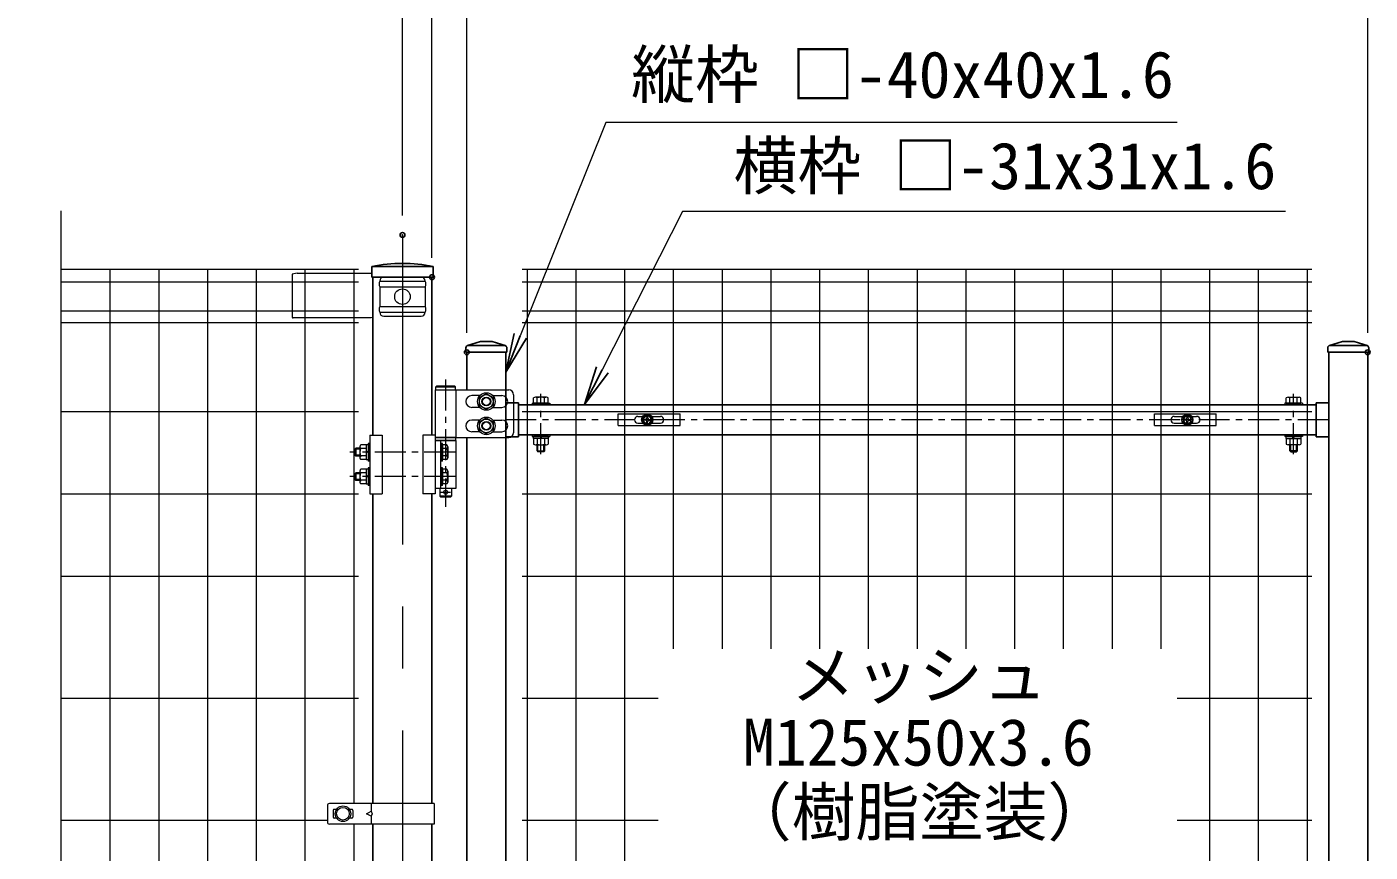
# Model space of a CAD drawing. Units: millimetres, scale not verified. Extents: x -4200 to 4200, y -2970 to 2970.
# Drawn here: x -143 to 1234, y 795 to 1642 of the extents above; entities that cross this region are included whole.
import ezdxf
from ezdxf.enums import TextEntityAlignment as Align

# ---------------------------------------------------------------- set-up
doc = ezdxf.new("R2010")
doc.units = ezdxf.units.MM
doc.header["$LTSCALE"] = 10
doc.header["$PDMODE"] = 32
doc.header["$PDSIZE"] = 5
doc.linetypes.add('USER1', pattern=[50.8, 31.75, -6.35, 6.35, -6.35])
for name, color, linetype, lineweight in [('0-1_D-STR1', 1, 'Continuous', 25), ('0-2_D-BMK', 2, 'USER1', 13), ('0-3_D-STR3', 3, 'Continuous', 13), ('0-6_D-STR-DIM', 7, 'Continuous', 13), ('0-8_Defpoints', 6, 'Continuous', 25), ('0-9_D-STR-TXT', 7, 'Continuous', 13), ('0-D_D-STR2', 7, 'Continuous', 13)]:
    doc.layers.add(name, color=color, linetype=linetype, lineweight=lineweight)
doc.layers.add('0-7_0', color=7, linetype='Continuous')
doc.styles.add('ＭＳ ゴシック', font='')
doc.styles.get('ＭＳ ゴシック').set_extended_font_data('MS Gothic')

# ---------------------------------------------------------------- blocks, each defined once
blk = doc.blocks.new('U37')
at = {"layer": '0-1_D-STR1'}
for p, q in [((90, 19196), (90, 19150)), ((106.9, 19219), (240, 19260)), ((489.6, 19220), (114, 19220)), ((360, 19260), (240, 19260)), ((493.1, 19219), (360, 19260)), ((510, 19196), (510, 19150)), ((8930, 19196), (8930, 19150)), ((8946.9, 19219), (9080, 19260)), ((9329.6, 19220), (8954, 19220)), ((9200, 19260), (9080, 19260)), ((9333.1, 19219), (9200, 19260)), ((9350, 19196), (9350, 19150)), ((510, 19150), (90, 19150)), ((100, 19150), (100, 18765)), ((500, 19150), (500, 300)), ((9350, 19150), (8930, 19150)), ((8940, 19150), (8940, 10890.2)), ((9340, 19150), (9340, 11050.2)), ((500, 18632.5), (630, 18632.5)), ((630, 18632.5), (630, 18282.5)), ((8810, 18612.5), (630, 18612.5)), ((8940, 18632.5), (8810, 18632.5)), ((8810, 18632.5), (8810, 18282.5)), ((100, 18275), (100, 2650)), ((500, 18282.5), (630, 18282.5)), ((8810, 18302.5), (630, 18302.5)), ((8940, 18282.5), (8810, 18282.5))]:
    blk.add_line(p, q, dxfattribs=at)
for centre, start, end in [((114, 19196), 90, 180), ((486, 19196), 0, 72.84994), ((8954, 19196), 90, 180), ((9326, 19196), 0, 72.84994)]:
    blk.add_arc(centre, 24, start, end, dxfattribs=at)
at = {"layer": '0-2_D-BMK'}
for p, q in [((-117, 18870.4), (-117, 17565.6)), ((860, 18104), (860, 18724.9)), ((8580, 18104), (8580, 18724.9)), ((8940, 18457.5), (500, 18457.5)), ((-19, 18125), (-1101, 18125)), ((-19, 17875), (-1101, 17875)), ((-167, 17715), (-67, 17715))]:
    blk.add_line(p, q, dxfattribs=at)
at = {"layer": '0-3_D-STR3'}
for p, q in [((-225.5, 18765), (-225.5, 17700)), ((-225.5, 18765), (-8.5, 18765)), ((-225.5, 18765), (-8.5, 18765)), ((-207, 18805), (-217, 18795)), ((-217, 18795), (-17, 18795)), ((-217, 18765), (-217, 18795)), ((-217, 18765), (-17, 18765)), ((-207, 18805), (-27, 18805)), ((-27, 18805), (-17, 18795)), ((-17, 18765), (-17, 18795)), ((-8.5, 18275), (-8.5, 18765)), ((-8.5, 18765), (530.1, 18765)), ((232.9, 18705), (150.1, 18705)), ((367.1, 18705), (460.1, 18705)), ((580.1, 18715), (580.1, 18325)), ((770, 18628.5), (770, 18612.5)), ((770, 18628.5), (950, 18628.5)), ((770, 18612.5), (950, 18612.5)), ((785, 18628.5), (785, 18683)), ((935, 18628.5), (785, 18628.5)), ((916.3, 18688.5), (803.8, 18688.5)), ((822.5, 18628.5), (822.5, 18683)), ((897.5, 18628.5), (897.5, 18683)), ((935, 18628.5), (935, 18683)), ((950, 18628.5), (950, 18612.5)), ((8490, 18628.5), (8490, 18612.5)), ((8670, 18628.5), (8490, 18628.5)), ((8670, 18612.5), (8490, 18612.5)), ((8505, 18628.5), (8505, 18683)), ((8505, 18628.5), (8655, 18628.5)), ((8523.7, 18688.5), (8636.2, 18688.5)), ((8542.5, 18628.5), (8542.5, 18683)), ((8617.5, 18628.5), (8617.5, 18683)), ((8655, 18628.5), (8655, 18683)), ((8670, 18628.5), (8670, 18612.5)), ((232.9, 18585), (150.1, 18585)), ((367.1, 18585), (460.1, 18585)), ((232.9, 18455), (150.1, 18455)), ((232.9, 18335), (150.1, 18335)), ((367.1, 18455), (460.1, 18455)), ((367.1, 18335), (460.1, 18335)), ((-930.7, 18200), (-988.7, 18200)), ((-930.7, 18200), (-930.7, 18050)), ((-894.7, 18215), (-910.7, 18215)), ((-910.7, 18215), (-910.7, 18035)), ((-910.7, 18202), (-910.7, 18048)), ((-894.7, 18300), (-894.7, 17700)), ((-894.7, 18300), (-769.7, 18300)), ((-894.7, 18035), (-894.7, 18215)), ((-769.7, 18300), (-769.7, 17700)), ((-350.5, 18300), (-350.5, 17700)), ((-225.5, 18300), (-350.5, 18300)), ((-225.5, 18275), (-8.5, 18275)), ((-225.5, 18275), (-8.5, 18275)), ((-8.5, 18245), (-225.5, 18245)), ((-12, 18275), (-222, 18275)), ((-222, 18245), (-222, 18275)), ((-222, 18245), (-12, 18245)), ((-165.5, 17755), (-165.5, 18245)), ((-149.5, 18035), (-149.5, 18215)), ((-105.3, 18200), (-149.5, 18200)), ((-149.5, 18200), (-149.5, 18050)), ((-12, 18245), (-12, 18275)), ((-8.5, 18275), (530.1, 18275)), ((-8.5, 17755), (-8.5, 18245)), ((770, 18302.5), (770, 18286.5)), ((770, 18302.5), (950, 18302.5)), ((770, 18286.5), (950, 18286.5)), ((785, 18266.5), (785, 18207)), ((803.8, 18201.5), (916.3, 18201.5)), ((820, 18138.5), (820, 18201.5)), ((822.5, 18266.5), (822.5, 18207)), ((830, 18128.5), (830, 18201.5)), ((863.8, 18266.5), (852.2, 18286.5)), ((870.7, 18266.5), (859.2, 18286.5)), ((890, 18128.5), (890, 18201.5)), ((897.5, 18266.5), (897.5, 18207)), ((900, 18138.5), (900, 18201.5)), ((935, 18266.5), (935, 18207)), ((950, 18302.5), (950, 18286.5)), ((8490, 18302.5), (8490, 18286.5)), ((8670, 18302.5), (8490, 18302.5)), ((8670, 18286.5), (8490, 18286.5)), ((8505, 18266.5), (8505, 18207)), ((8636.2, 18201.5), (8523.7, 18201.5)), ((8540, 18138.5), (8540, 18201.5)), ((8542.5, 18266.5), (8542.5, 18207)), ((8550, 18128.5), (8550, 18201.5)), ((8569.3, 18266.5), (8580.9, 18286.5)), ((8576.2, 18266.5), (8587.8, 18286.5)), ((8610, 18128.5), (8610, 18201.5)), ((8617.5, 18266.5), (8617.5, 18207)), ((8620, 18138.5), (8620, 18201.5)), ((8655, 18266.5), (8655, 18207)), ((8670, 18302.5), (8670, 18286.5)), ((-1039.5, 18165), (-1049.5, 18155)), ((-995.7, 18095), (-1049.5, 18095)), ((-995.7, 18165), (-1039.5, 18165)), ((-995.7, 18085), (-1039.5, 18085)), ((-995.7, 18182.8), (-995.7, 18067.3)), ((-930.7, 18162.5), (-988.7, 18162.5)), ((-930.7, 18087.5), (-988.7, 18087.5)), ((-930.7, 18050), (-988.7, 18050)), ((-910.7, 18135.7), (-930.7, 18124.1)), ((-910.7, 18128.8), (-930.7, 18117.2)), ((-105.3, 18162.6), (-149.5, 18162.6)), ((-105.3, 18087.4), (-149.5, 18087.4)), ((-105.3, 18050), (-149.5, 18050)), ((-94.5, 18181.3), (-94.5, 18068.7)), ((820, 18138.5), (830, 18128.5)), ((820, 18138.5), (900, 18138.5)), ((890, 18128.5), (830, 18128.5)), ((890, 18128.5), (900, 18138.5)), ((8550, 18128.5), (8540, 18138.5)), ((8620, 18138.5), (8540, 18138.5)), ((8550, 18128.5), (8610, 18128.5)), ((8620, 18138.5), (8610, 18128.5)), ((-1039.5, 17915), (-1049.5, 17905)), ((-995.7, 17915), (-1039.5, 17915)), ((-995.7, 17932.8), (-995.7, 17817.3)), ((-930.7, 17950), (-988.7, 17950)), ((-930.7, 17912.5), (-988.7, 17912.5)), ((-910.7, 18048), (-930.7, 18048)), ((-930.7, 17950), (-930.7, 17800)), ((-894.7, 18035), (-910.7, 18035)), ((-894.7, 17965), (-910.7, 17965)), ((-910.7, 17965), (-910.7, 17785)), ((-910.7, 17952), (-910.7, 17798)), ((-894.7, 17785), (-894.7, 17965)), ((-149.5, 18035), (-165.5, 18035)), ((-149.5, 17785), (-149.5, 17965)), ((-105.3, 17950), (-149.5, 17950)), ((-149.5, 17950), (-149.5, 17800)), ((-105.3, 17912.6), (-149.5, 17912.6)), ((-94.5, 17931.3), (-94.5, 17818.7)), ((-995.7, 17845), (-1049.5, 17845)), ((-995.7, 17835), (-1039.5, 17835)), ((-930.7, 17837.5), (-988.7, 17837.5)), ((-930.7, 17800), (-988.7, 17800)), ((-910.7, 17885.7), (-930.7, 17874.1)), ((-910.7, 17878.8), (-930.7, 17867.2)), ((-910.7, 17798), (-930.7, 17798)), ((-894.7, 17785), (-910.7, 17785)), ((-149.5, 17785), (-165.5, 17785)), ((-105.3, 17837.4), (-149.5, 17837.4)), ((-105.3, 17800), (-149.5, 17800)), ((-894.7, 17700), (-769.7, 17700)), ((-225.5, 17700), (-350.5, 17700)), ((-225.5, 17755), (-8.5, 17755)), ((-177, 17755), (-177, 17675)), ((-57, 17675), (-177, 17675)), ((-167, 17665), (-177, 17675)), ((-67, 17665), (-167, 17665)), ((-57, 17675), (-67, 17665)), ((-57, 17755), (-57, 17675))]:
    blk.add_line(p, q, dxfattribs=at)
for points in [[(300, 18726), (370.2, 18685.5), (370.2, 18604.5), (300, 18564), (229.9, 18604.5), (229.9, 18685.5)], [(300, 18476), (370.2, 18435.5), (370.2, 18354.5), (300, 18314), (229.9, 18354.5), (229.9, 18435.5)]]:
    blk.add_lwpolyline(points, close=True, dxfattribs=at)
for points in [[(-910.7, 18202), (-930.7, 18202), (-930.7, 18048)], [(-149.5, 18215), (-165.5, 18215), (-165.5, 18035)], [(937, 18266.5), (783, 18266.5), (783, 18286.5)], [(937, 18266.5), (937, 18286.5), (783, 18286.5)], [(8503, 18266.5), (8657, 18266.5), (8657, 18286.5)], [(8503, 18266.5), (8503, 18286.5), (8657, 18286.5)], [(-1039.5, 18165), (-1039.5, 18085), (-1049.5, 18095)], [(-995.7, 18155), (-1049.5, 18155), (-1049.5, 18095)], [(-1039.5, 17915), (-1039.5, 17835), (-1049.5, 17845)], [(-910.7, 17952), (-930.7, 17952), (-930.7, 17798)], [(-149.5, 17965), (-165.5, 17965), (-165.5, 17785)], [(-995.7, 17905), (-1049.5, 17905), (-1049.5, 17845)]]:
    blk.add_lwpolyline(points, dxfattribs=at)
for centre, radius in [((300, 18645), 90), ((300, 18645), 70.3), ((300, 18645), 45), ((300, 18645), 40), ((300, 18395), 90), ((300, 18395), 70.3), ((300, 18395), 45), ((300, 18395), 40), ((-117, 17715), 20)]:
    blk.add_circle(centre, radius, dxfattribs=at)
for centre, radius, start, end in [((530.1, 18715), 50, 0, 90), ((150.1, 18645), 60, 90, 270), ((460.1, 18645), 60, 270, 90), ((803.8, 18654), 34.5, 57.13278, 122.86722), ((860, 18558.6), 129.9, 73.22135, 106.77865), ((916.3, 18654), 34.5, 57.13278, 122.86722), ((8523.7, 18654), 34.5, 57.13278, 122.86722), ((8580, 18558.6), 129.9, 73.22135, 106.77865), ((8636.2, 18654), 34.5, 57.13278, 122.86722), ((150.1, 18395), 60, 90, 270), ((460.1, 18395), 60, 270, 90), ((530.1, 18325), 50, 270, 0), ((-967.3, 18181.3), 28.5, 138.83491, 221.16509), ((-116.1, 18181.3), 21.6, 300, 60), ((803.8, 18236), 34.5, 237.13278, 302.86722), ((860, 18331.4), 129.9, 253.22135, 286.77865), ((916.3, 18236), 34.5, 237.13278, 302.86722), ((8523.7, 18236), 34.5, 237.13278, 302.86722), ((8580, 18331.4), 129.9, 253.22135, 286.77865), ((8636.2, 18236), 34.5, 237.13278, 302.86722), ((-891.8, 18125), 104, 158.85295, 201.14705), ((-967.2, 18068.8), 28.5, 138.86505, 221.13495), ((-165.3, 18125), 70.8, 327.93138, 32.06862), ((-116.1, 18068.7), 21.6, 300, 60), ((-967.3, 17931.3), 28.5, 138.83491, 221.16509), ((-891.8, 17875), 104, 158.85295, 201.14705), ((-116.1, 17931.3), 21.6, 300, 60), ((-165.3, 17875), 70.8, 327.93138, 32.06862), ((-967.2, 17818.8), 28.5, 138.86505, 221.13495), ((-116.1, 17818.7), 21.6, 300, 60)]:
    blk.add_arc(centre, radius, start, end, dxfattribs=at)
at = {"layer": '0-8_Defpoints'}
for centre in [(1950, 18457.5), (7490, 18457.5)]:
    blk.add_circle(centre, 40, dxfattribs=at)
blk = doc.blocks.new('A$Cc5bff5c2')
at = {"layer": '0-3_D-STR3'}
for p, q in [((-297.7, 60), (337.3, 60)), ((-297.7, -60), (-297.7, 60)), ((-95.2, 35), (-45.6, 35)), ((-18.5, 4.2), (-31.5, 3.9)), ((-31.5, 3.9), (-31.5, -4)), ((-4, 31.5), (-4.2, 18.5)), ((-4, 31.5), (4, 31.5)), ((4, 31.5), (4.2, 18.5)), ((18.5, 4.2), (31.5, 3.9)), ((31.5, 3.9), (31.5, -4)), ((45.6, 35), (134.8, 35)), ((-95.2, -35), (-45.6, -35)), ((-18.5, -4.2), (-31.5, -4)), ((-4, -31.5), (-4.2, -18.5)), ((18.5, -4.2), (31.5, -4)), ((45.6, -35), (134.8, -35))]:
    blk.add_line(p, q, dxfattribs=at)
for points in [[(-297.7, -60), (337.3, -60), (337.3, 60)], [(-4, -31.5), (4, -31.5), (4.2, -18.5)]]:
    blk.add_lwpolyline(points, dxfattribs=at)
for radius in [57.5, 52.5]:
    blk.add_circle((0, 0), radius, dxfattribs=at)
for centre, radius, start, end in [((-95.2, 0), 35, 90, 270), ((-19.1, 19), 14.9, 270, 0), ((19.1, 19), 14.9, 180, 270), ((134.8, 0), 35, 270, 90), ((-19.1, -19), 14.9, 0, 90), ((19.1, -19), 14.9, 90, 180)]:
    blk.add_arc(centre, radius, start, end, dxfattribs=at)
blk = doc.blocks.new('A$C5ba32ecb')
at = {"layer": '0-3_D-STR3'}
for p, q in [((-337.5, 60), (297.5, 60)), ((-337.5, -60), (-337.5, 60)), ((-135, 35), (-45.6, 35)), ((-18.5, 4.2), (-31.5, 3.9)), ((-31.5, 3.9), (-31.5, -4)), ((-4, 31.5), (-4.2, 18.5)), ((-4, 31.5), (4, 31.5)), ((4, 31.5), (4.2, 18.5)), ((18.5, 4.2), (31.5, 3.9)), ((31.5, 3.9), (31.5, -4)), ((45.6, 35), (95, 35)), ((-135, -35), (-45.6, -35)), ((-18.5, -4.2), (-31.5, -4)), ((-4, -31.5), (-4.2, -18.5)), ((18.5, -4.2), (31.5, -4)), ((45.6, -35), (95, -35))]:
    blk.add_line(p, q, dxfattribs=at)
for points in [[(-337.5, -60), (297.5, -60), (297.5, 60)], [(-4, -31.5), (4, -31.5), (4.2, -18.5)]]:
    blk.add_lwpolyline(points, dxfattribs=at)
for radius in [57.5, 52.5]:
    blk.add_circle((0, 0), radius, dxfattribs=at)
for centre, radius, start, end in [((-135, 0), 35, 90, 270), ((-19.1, 19), 14.9, 270, 0), ((19.1, 19), 14.9, 180, 270), ((95, 0), 35, 270, 90), ((-19.1, -19), 14.9, 0, 90), ((19.1, -19), 14.9, 90, 180)]:
    blk.add_arc(centre, radius, start, end, dxfattribs=at)
blk = doc.blocks.new('_Open')
at = {"layer": '0-7_0'}
blk.add_line((-10, 1.667), (0, 0), dxfattribs=at)
blk.add_lwpolyline([(-10, -1.667), (0, 0), (-10, 0)], dxfattribs=at)

msp = doc.modelspace()

# ---------------------------------------------------------------- linework, layer by layer
at = {"layer": '0-1_D-STR1'}
for p, q in [((273.44, 1395.99), (210.54, 1395.99)), ((273.44, 1395.99), (210.54, 1395.99)), ((210.54, 1395.99), (210.54, 1384.99)), ((273.44, 1384.99), (273.44, 1395.99)), ((273.44, 1384.99), (273.44, 1395.99)), ((273.44, 1384.99), (210.54, 1384.99)), ((211.74, 1384.99), (211.74, 1222.99)), ((272.24, 1384.99), (272.24, 1222.99)), ((211.74, 1162.99), (211.74, 845.24)), ((272.24, 1162.99), (272.24, 845.24)), ((211.74, 824.24), (211.74, 418.49)), ((272.24, 824.24), (272.24, 418.49))]:
    msp.add_line(p, q, dxfattribs=at)
msp.add_arc((241.99, 1236.56), 162.5, 78.84081, 101.15919, dxfattribs=at)
msp.add_arc((241.99, 1236.56), 162.5, 78.84081, 101.15919, dxfattribs=at)
at = {"layer": '0-2_D-BMK'}
msp.add_line((241.99, 1428.23), (241.99, -917.59), dxfattribs=at)
at = {"layer": '0-3_D-STR3'}
for p, q in [((133.99, 1388.99), (128.99, 1387.99)), ((128.99, 1387.99), (128.99, 1344.17)), ((133.99, 1388.99), (209.86, 1388.99)), ((209.86, 1388.99), (210.54, 1388.66)), ((218.79, 1380.99), (265.2, 1380.99)), ((222.79, 1384.99), (261.2, 1384.99)), ((218.79, 1374.99), (218.79, 1354.99)), ((218.79, 1374.99), (265.2, 1374.99)), ((265.2, 1374.99), (265.2, 1354.99)), ((218.79, 1354.99), (265.2, 1354.99)), ((209.78, 1343.17), (129.99, 1343.17)), ((211.74, 1343.59), (209.78, 1343.17)), ((218.79, 1348.99), (265.2, 1348.99)), ((222.79, 1344.99), (261.2, 1344.99)), ((164.99, 843.24), (164.99, 826.24)), ((274.54, 845.24), (166.99, 845.24)), ((209.84, 845.24), (209.84, 837.24)), ((274.54, 845.24), (274.54, 824.24)), ((170.99, 838.24), (170.99, 831.24)), ((174.38, 839.24), (171.99, 839.24)), ((174.38, 830.24), (171.99, 830.24)), ((189.99, 839.24), (187.61, 839.24)), ((189.99, 830.24), (187.61, 830.24)), ((190.99, 838.24), (190.99, 831.24)), ((209.84, 832.24), (209.84, 824.24)), ((274.54, 824.24), (166.99, 824.24))]:
    msp.add_line(p, q, dxfattribs=at)
msp.add_lwpolyline([(205.25, 834.74), (209.84, 837.24), (210.81, 834.74), (209.84, 832.24)], close=True, dxfattribs=at)
for centre, radius in [((241.99, 1364.99), 8), ((180.99, 834.74), 8), ((180.99, 834.74), 6.5)]:
    msp.add_circle(centre, radius, dxfattribs=at)
for centre, radius, start, end in [((224.04, 1377.99), 6.05, 150.26731, 209.73269), ((222.79, 1380.99), 4, 90, 180), ((261.2, 1380.99), 4, 0, 90), ((259.94, 1377.99), 6.05, 330.26731, 29.73269), ((224.06, 1351.99), 6.07, 150.37394, 209.62606), ((259.92, 1351.99), 6.07, 330.37394, 29.62606), ((129.99, 1344.17), 1, 180, 270), ((222.79, 1348.99), 4, 180, 270), ((261.2, 1348.99), 4, 270, 0), ((166.99, 843.24), 2, 90, 180), ((171.99, 838.24), 1, 90, 180), ((171.99, 831.24), 1, 180, 270), ((189.99, 838.24), 1, 0, 90), ((189.99, 831.24), 1, 270, 0), ((166.99, 826.24), 2, 180, 270)]:
    msp.add_arc(centre, radius, start, end, dxfattribs=at)
at = {"layer": '0-6_D-STR-DIM'}
for p, q in [((241.99, 1448.23), (241.99, 1828.04)), ((272.24, 1404.99), (272.24, 1708.04)), ((307.99, 1327.99), (307.99, 1708.04)), ((307.99, 1327.99), (307.99, 1708.04)), ((1231.99, 1327.99), (1231.99, 1708.04)), ((1231.99, 1327.99), (1231.99, 1708.04))]:
    msp.add_line(p, q, dxfattribs=at)
at = {"layer": '0-8_Defpoints'}
for p in [(241.99, 1428.23), (272.24, 1384.99), (307.99, 1307.99), (1231.99, 1307.99)]:
    msp.add_point(p, dxfattribs=at)
at = {"layer": '0-9_D-STR-TXT'}
for points in [[(1036.69, 1543.65), (450.49, 1543.65), (362.86, 1324.89)], [(1147.79, 1452.43), (529.1, 1452.43), (446.87, 1289.98)]]:
    msp.add_lwpolyline(points, dxfattribs=at)
at = {"layer": '0-D_D-STR2'}
for p, q in [((196.99, 1393), (-108.01, 1393)), ((-58.01, 1393), (-58.01, -577)), ((-8.01, 1393), (-8.01, -577)), ((41.99, 1393), (41.99, -577)), ((91.99, 1393), (91.99, -577)), ((141.99, 1393), (141.99, -577)), ((191.99, 1393), (191.99, 845.24)), ((1174.74, 1393), (364.74, 1393)), ((369.74, 1393), (369.74, -577)), ((419.74, 1393), (419.74, -577)), ((469.74, 1393), (469.74, -577)), ((519.74, 1393), (519.74, 1003.96)), ((569.74, 1393), (569.74, 1003.96)), ((619.74, 1393), (619.74, 1003.96)), ((669.74, 1393), (669.74, 1003.96)), ((719.74, 1393), (719.74, 1003.96)), ((769.74, 1393), (769.74, 1003.96)), ((819.74, 1393), (819.74, 1003.96)), ((869.74, 1393), (869.74, 1003.96)), ((919.74, 1393), (919.74, 1003.96)), ((969.74, 1393), (969.74, 1003.96)), ((1019.74, 1393), (1019.74, 1003.96)), ((1069.74, 1393), (1069.74, -577)), ((1119.74, 1393), (1119.74, -577)), ((1169.74, 1393), (1169.74, -577)), ((196.99, 1379.9), (-108.01, 1379.9)), ((1174.74, 1379.9), (364.74, 1379.9)), ((196.99, 1350.1), (-108.01, 1350.1)), ((196.99, 1338.24), (-108.01, 1338.24)), ((1174.74, 1350.1), (364.74, 1350.1)), ((1174.74, 1338.24), (364.74, 1338.24)), ((196.99, 1247), (-108.01, 1247)), ((1174.74, 1247), (364.74, 1247)), ((196.99, 1162.5), (-108.01, 1162.5)), ((1174.74, 1162.5), (364.74, 1162.5)), ((196.99, 1078), (-108.01, 1078)), ((1174.74, 1078), (364.74, 1078)), ((196.99, 953), (-108.01, 953)), ((504.33, 953), (364.74, 953)), ((1174.74, 953), (1036.43, 953)), ((164.99, 828), (-108.01, 828)), ((504.33, 828), (364.74, 828)), ((1174.74, 828), (1036.43, 828)), ((191.99, 824.24), (191.99, 418.49))]:
    msp.add_line(p, q, dxfattribs=at)
msp.add_lwpolyline([(-108.01, -742), (-108.01, 382.35), (-143.25, 395.18), (-72.77, 420.83), (-108.01, 433.65), (-108.01, 1453)], dxfattribs=at)

# ---------------------------------------------------------------- block references
at = {"layer": '0-6_D-STR-DIM', "xscale": 0.1, "yscale": 0.1}
for name, p in [('U37', (297.99, -607.01)), ('A$Cc5bff5c2', (493.01, 1238.74)), ('A$C5ba32ecb', (1046.99, 1238.74))]:
    msp.add_blockref(name, p, dxfattribs=at)
at = {"layer": '0-9_D-STR-TXT', "xscale": 4, "yscale": 4}
for p, rotation in [((347.99, 1287.75), 248.17233), ((428.8, 1254.29), 243.1509)]:
    msp.add_blockref('_Open', p, dxfattribs=dict(at, rotation=rotation))

# ---------------------------------------------------------------- texts
at = {"layer": '0-9_D-STR-TXT', "style": 'ＭＳ ゴシック'}
for s, p in [('縦枠 □-40x40x1.6 ', (476.5, 1554.33)), ('横枠 □-31x31x1.6 ', (581.55, 1460.82)), ('メッシュ', (640.5, 938.09)), ('（樹脂塗装）', (575.53, 798.09))]:
    msp.add_text(s, height=48.09, dxfattribs=at).set_placement(p, align=Align.BOTTOM_LEFT)
at = {"layer": '0-D_D-STR2', "style": 'ＭＳ ゴシック'}
msp.add_text('M125x50x3.6', height=48.09, dxfattribs=at).set_placement((591.06, 869.7), align=Align.BOTTOM_LEFT)

doc.saveas('drawing.dxf')
